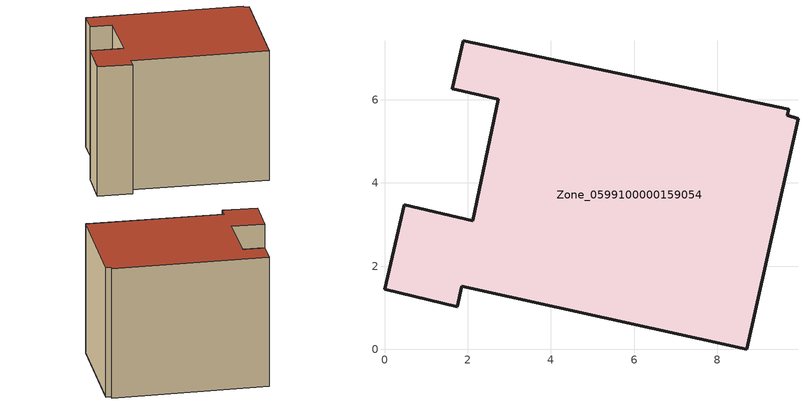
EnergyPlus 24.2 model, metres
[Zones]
Zone_0599100000159054
 floor ground (C_G): 1.86,1.52 1.75,1.02 0,1.44 0.48,3.48 2.12,3.09 2.73,6.01 1.63,6.26 1.89,7.42 9.71,5.78 9.68,5.63 9.94,5.55 8.71,0 z0
 wall outside (C_F): 1.63,6.26 2.73,6.01 2.12,3.09 0.48,3.48 0,1.44 1.75,1.02 1.86,1.52 8.71,0 9.94,5.55 9.68,5.63 9.71,5.78 1.89,7.42 1.63,6.26 z0:7.02
 roof outside (C_R): 9.68,5.63 9.71,5.78 1.89,7.42 1.63,6.26 2.73,6.01 2.12,3.09 0.48,3.48 0,1.44 1.75,1.02 1.86,1.52 8.71,0 9.94,5.55 z7.02
[BUILDING]
Pand.0599100000159054: North Axis=0; Terrain=City; Loads Convergence Tolerance Value=0.04; Temperature Convergence Tolerance Value=0.4; Solar Distribution=FullExterior; Maximum Number of Warmup Days=25; Minimum Number of Warmup Days=1
[Site:Location]
Rotterdam.The.Hague.AP_ZH_NLD Design_Conditions: Latitude=51.96; Longitude=4.45; Time Zone=1; Elevation=-4.5
[SITE:GROUNDTEMPERATURE:BUILDINGSURFACE]
18, 18, 18, 18, 18, 18, 18, 18, 18, 18, 18, 18
[MATERIAL] Thermal Absorptance=0.9; Solar Absorptance=0.7; Visible Absorptance=0.7
Name | Roughness | Thickness | Conductivity | Density | Specific Heat
G.TC.1946 | MediumSmooth | 0.15 | 1 | 540 | 1210
F.TC.1946 | Rough | 0.3 | 0.857143 | 1920 | 840
R.TC.1946 | MediumRough | 0.2 | 0.909091 | 1500 | 1000
[CONSTRUCTION]
C_G: G.TC.1946
C_F: F.TC.1946
C_R: R.TC.1946
[ZONE]
Zone_0599100000159054: Type=1; Multiplier=1; Ceiling Height=Autocalculate; Volume=Autocalculate; Floor Area=autocalculate; Part of Total Floor Area=Yes
[ZONEINFILTRATION:DESIGNFLOWRATE]
Infil_Zone_0599100000159054: Zone or ZoneList or Space or SpaceList=Zone_0599100000159054; Schedule=AlwaysOn; Design Flow Rate Calculation Method=Flow/Area; Flow Rate per Floor Area=0.003; Constant Term Coefficient=1; Temperature Term Coefficient=0; Velocity Term Coefficient=0; Velocity Squared Term Coefficient=0
[HVACTEMPLATE:ZONE:IDEALLOADSAIRSYSTEM]
Zone_0599100000159054: Maximum Heating Supply Air Temperature=50; Minimum Cooling Supply Air Temperature=13; Maximum Heating Supply Air Humidity Ratio=0.0156; Minimum Cooling Supply Air Humidity Ratio=0.0077; Heating Limit=NoLimit; Cooling Limit=NoLimit; Dehumidification Control Type=ConstantSensibleHeatRatio; Cooling Sensible Heat Ratio=0.7; Dehumidification Setpoint=60; Humidification Control Type=None; Humidification Setpoint=30; Outdoor Air Method=None; Outdoor Air Flow Rate per Person=0.00944; Outdoor Air Flow Rate per Zone Floor Area=0; Outdoor Air Flow Rate per Zone=0; Demand Controlled Ventilation Type=None; Outdoor Air Economizer Type=NoEconomizer; Heat Recovery Type=None; Sensible Heat Recovery Effectiveness=0.7; Latent Heat Recovery Effectiveness=0.65
[ZONECONTROL:THERMOSTAT]
ThermostatControl_Zone_0599100000159054: Zone or ZoneList=Zone_0599100000159054; Control Type Schedule=DualSetpointControlType; Control 1=Thermostat_Zone_0599100000159054; Temperature Difference Between Cutout And Setpoint=0
[THERMOSTATSETPOINT:DUALSETPOINT]
Thermostat_Zone_0599100000159054: Heating Setpoint Temperature Schedule=HeatingSetpoint_Zone_0599100000159054; Cooling Setpoint Temperature Schedule=CoolingSetpoint_Zone_0599100000159054
[SCHEDULE:COMPACT]
HeatingSetpoint_Zone_0599100000159054: Through: 12/31, For: AllDays, Until: 24:00, 21
CoolingSetpoint_Zone_0599100000159054: Through: 12/31, For: AllDays, Until: 24:00, 24
DualSetpointControlType: Through: 12/31, For: AllDays, Until: 24:00, 4
AlwaysOn: Through: 12/31, For: AllDays, Until: 24:00, 1
